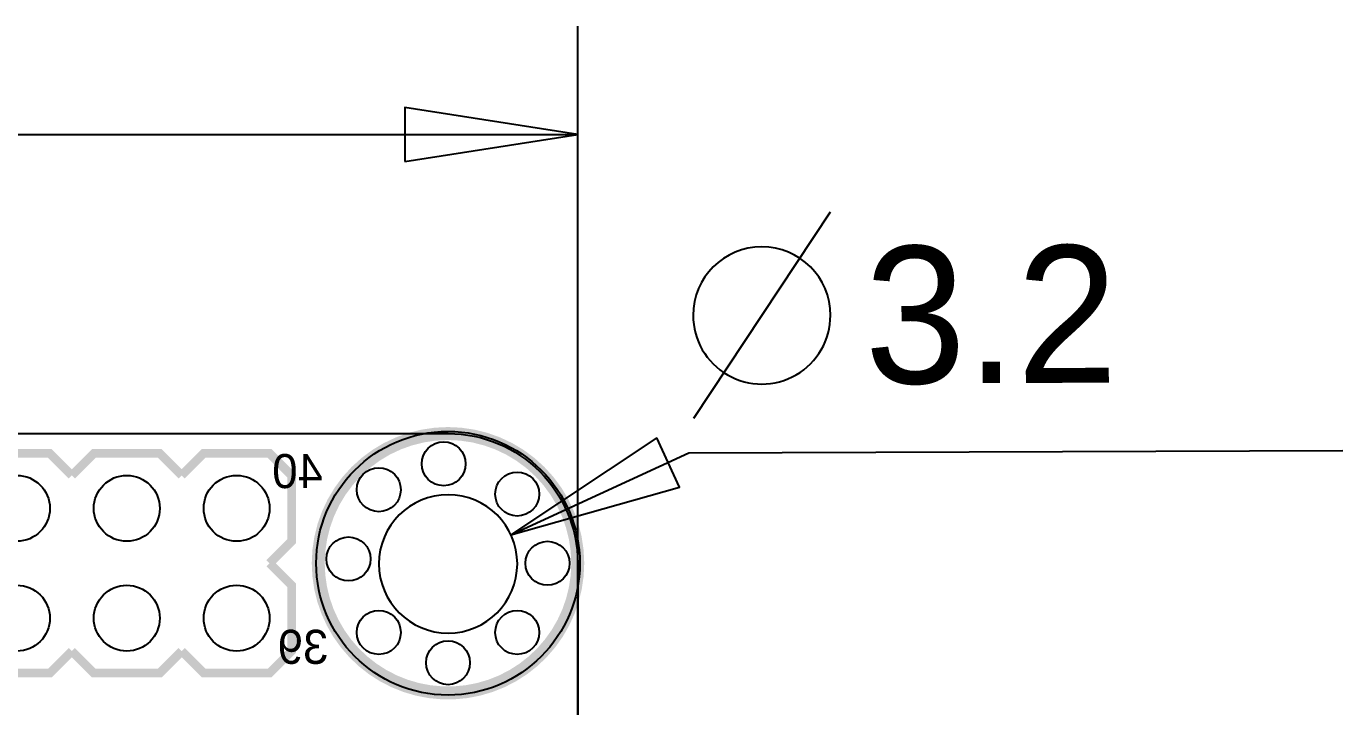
# Model space of a CAD drawing. Extents: x -12 to 118, y -18 to 76.
# Drawn here: x 87.25 to 117.68, y 57.68 to 73.42 of the extents above; entities that cross this region are included whole.
import ezdxf

# ---------------------------------------------------------------- set-up
doc = ezdxf.new("R2010")
doc.units = 0
for name, color, linetype in [('BG_ASSEMBLY_NOTES', 9, 'CONTINUOUS'), ('BG_OUTLINE', 7, 'CONTINUOUS'), ('PG_SILKSCREEN_BOTTOM', 12, 'CONTINUOUS'), ('PG_SILKSCREEN_TOP', 40, 'CONTINUOUS'), ('PIN_BOTTOM', 1, 'CONTINUOUS'), ('PIN_TOP', 110, 'CONTINUOUS')]:
    doc.layers.add(name, color=color, linetype=linetype)

msp = doc.modelspace()

# ---------------------------------------------------------------- linework, layer by layer
at = {"layer": 'BG_ASSEMBLY_NOTES'}
for points in [[(100.000003, 54.128264), (100.000003, 73.416795)], [(96.000011, 70.291808), (100.000003, 70.9168), (96.000011, 71.541792), (96.000011, 70.291808)], [(46.9646, 70.9168), (100.000003, 70.9168)], [(105.832605, 69.120029), (102.676427, 64.345058)], [(101.826263, 63.898297), (98.455709, 61.655554), (102.349757, 62.763222), (101.826263, 63.898297)], [(98.455709, 61.655554), (102.5652, 63.5508), (117.684474, 63.61049)]]:
    msp.add_lwpolyline(points, dxfattribs=at)
for points in [[(105.842003, 66.732531, 0.999998), (102.667029, 66.732556, 1.000002), (105.842003, 66.732531)], [(98.6028, 60.9854, 1), (95.4024, 60.9854, 1), (98.6028, 60.9854)]]:
    msp.add_lwpolyline(points, format="xyb", dxfattribs=at)
at = {"layer": 'BG_OUTLINE'}
msp.add_lwpolyline([(0, 2.999994), (0, 61.000005, -0.414212), (2.999994, 63.999999), (97.000009, 63.999999, -0.414212), (100.000003, 61.000005), (100.000003, 2.999994, -0.414212), (97.000009, 0), (2.999994, 0, -0.414212)], format="xyb", close=True, dxfattribs=at)
at = {"layer": 'PG_SILKSCREEN_BOTTOM', "const_width": 0.299999}
msp.add_lwpolyline([(100.000003, 61.000005, 0.999998), (93.99999, 61.000005, 1.000002), (100.000003, 61.000005)], format="xyb", dxfattribs=at)
at = {"layer": 'PG_SILKSCREEN_TOP', "const_width": 0.299999}
msp.add_lwpolyline([(100.000003, 61.000005, 0.999998), (93.99999, 61.000005, 1.000002), (100.000003, 61.000005)], format="xyb", dxfattribs=at)
at = {"layer": 'PG_SILKSCREEN_TOP', "const_width": 0.2032}
for points in [[(88.302998, 63.032005), (87.794998, 63.540005), (86.270998, 63.540005), (85.762998, 63.032005)], [(90.842998, 63.032005), (90.334998, 63.540005), (88.810998, 63.540005), (88.302998, 63.032005)], [(93.382998, 63.032005), (92.874998, 63.540005), (91.350998, 63.540005), (90.842998, 63.032005)], [(92.874998, 61.000005), (93.382998, 61.508005), (93.382998, 63.032005), (92.874998, 63.540005)], [(92.874998, 58.460005), (93.382998, 58.968005), (93.382998, 60.492005), (92.874998, 61.000005)], [(85.762998, 58.968005), (86.270998, 58.460005), (87.794998, 58.460005), (88.302998, 58.968005)], [(88.302998, 58.968005), (88.810998, 58.460005), (90.334998, 58.460005), (90.842998, 58.968005)], [(90.842998, 58.968005), (91.350998, 58.460005), (92.874998, 58.460005), (93.382998, 58.968005)]]:
    msp.add_lwpolyline(points, dxfattribs=at)
at = {"layer": 'PIN_BOTTOM'}
for centre, radius in [((97.000009, 61.000005), 3.048), ((96.900009, 63.3), 0.508), ((87.032998, 62.270005), 0.762), ((89.572998, 62.270005), 0.762), ((92.112998, 62.270005), 0.762), ((95.400012, 62.700002), 0.508), ((98.600006, 62.600002), 0.508), ((94.699988, 61.100005), 0.508), ((99.300005, 61.000005), 0.508), ((87.032998, 59.730005), 0.762), ((89.572998, 59.730005), 0.762), ((92.112998, 59.730005), 0.762), ((95.400012, 59.400008), 0.508), ((98.600006, 59.400008), 0.508), ((97.000009, 58.70001), 0.508)]:
    msp.add_circle(centre, radius, dxfattribs=at)
at = {"layer": 'PIN_TOP'}
for centre, radius in [((97.000009, 61.000005), 3.048), ((96.900009, 63.3), 0.508), ((87.032998, 62.270005), 0.762), ((89.572998, 62.270005), 0.762), ((92.112998, 62.270005), 0.762), ((95.400012, 62.700002), 0.508), ((98.600006, 62.600002), 0.508), ((94.699988, 61.100005), 0.508), ((99.300005, 61.000005), 0.508), ((87.032998, 59.730005), 0.762), ((89.572998, 59.730005), 0.762), ((92.112998, 59.730005), 0.762), ((95.400012, 59.400008), 0.508), ((98.600006, 59.400008), 0.508), ((97.000009, 58.70001), 0.508)]:
    msp.add_circle(centre, radius, dxfattribs=at)

# ---------------------------------------------------------------- texts
at = {"layer": 'BG_ASSEMBLY_NOTES', "width": 0.992}
msp.add_text('3.2', height=3.175, rotation=0.226, dxfattribs=at).set_placement((106.635652, 65.154429))
at = {"layer": 'PG_SILKSCREEN_BOTTOM', "text_generation_flag": 2}
for s, p in [('40', (94.107, 62.738)), ('39', (94.234, 58.674))]:
    msp.add_text(s, height=0.7874, dxfattribs=at).set_placement(p)

doc.saveas('drawing.dxf')
